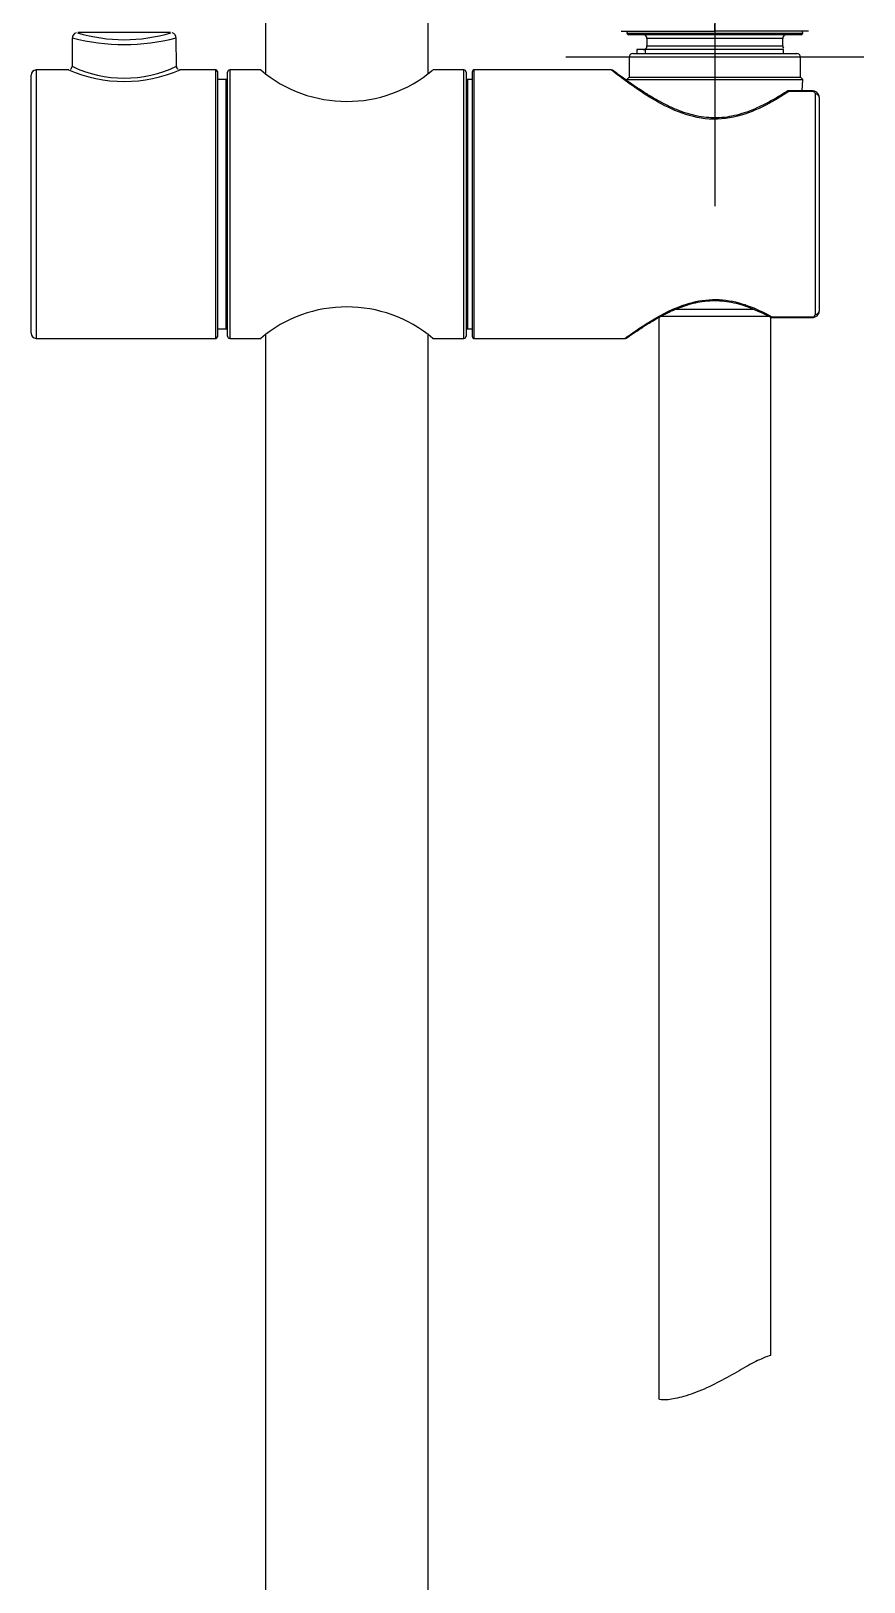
# Model space of a CAD drawing. Header units: millimetres. Extents: x -60 to 7633, y -2614 to 2146.
# Drawn here: x 2924.9 to 3036.6, y 671.6 to 879.6 of the extents above; entities that cross this region are included whole.
import ezdxf
from ezdxf.lldxf.tags import DXFTag

# ---------------------------------------------------------------- set-up
doc = ezdxf.new("R2010")
doc.units = ezdxf.units.MM
doc.layers.get('0').update_dxf_attribs({"color": 250})
tags = doc.linetypes.add('CENTER2', pattern=[28.575, 19.05, -3.175, 3.175, -3.175]).pattern_tags.tags
tags[10:11] = [DXFTag(74, 4), DXFTag(75, 0), DXFTag(340, '0'), DXFTag(46, 0.0), DXFTag(50, 0.0), DXFTag(44, 0.0), DXFTag(45, 0.0)]
tags[8:9] = [DXFTag(74, 4), DXFTag(75, 0), DXFTag(340, '0'), DXFTag(46, 0.0), DXFTag(50, 0.0), DXFTag(44, 0.0), DXFTag(45, 0.0)]
tags[6:7] = [DXFTag(74, 4), DXFTag(75, 0), DXFTag(340, '0'), DXFTag(46, 0.0), DXFTag(50, 0.0), DXFTag(44, 0.0), DXFTag(45, 0.0)]
tags[4:5] = [DXFTag(74, 4), DXFTag(75, 0), DXFTag(340, '0'), DXFTag(46, 0.0), DXFTag(50, 0.0), DXFTag(44, 0.0), DXFTag(45, 0.0)]

msp = doc.modelspace()

# ---------------------------------------------------------------- linework, layer by layer
at = {"linetype": 'Continuous'}
for p, q in [((2956.34, 1859.67), (2956.34, 873.97)), ((2978.14, 873.97), (2978.14, 1001.25)), ((3016.59, 879.6), (3016.59, 880.55)), ((2930.43, 878.67), (2930.4, 874.85)), ((2943.59, 879.38), (2931.19, 879.38)), ((2944.39, 874.84), (2944.35, 878.67)), ((3004.05, 879.6), (3016.59, 879.6)), ((3004.83, 879.6), (3004.8, 879.28)), ((3028.18, 879.1), (3005.01, 879.1)), ((3025.69, 878.6), (3007.49, 878.6)), ((3007.49, 878.6), (3007.49, 877.6)), ((3029.14, 879.6), (3016.59, 879.6)), ((3025.69, 877.6), (3025.69, 878.6)), ((3028.38, 879.28), (3028.36, 879.6)), ((3028.09, 876.1), (3005.09, 876.1)), ((3005.09, 876.1), (3005.09, 873.4)), ((3005.59, 876.6), (3027.59, 876.6)), ((3025.79, 877.1), (3006.11, 877.1)), ((3006.11, 877.1), (3006.11, 876.6)), ((3007.28, 876.6), (3007.28, 877.1)), ((3007.49, 877.6), (3025.69, 877.6)), ((3025.79, 876.6), (3025.79, 877.1)), ((3028.09, 873.4), (3028.09, 876.1)), ((2924.89, 839.08), (2924.89, 873.68)), ((2925.59, 874.38), (2925.59, 838.38)), ((2929.97, 874.38), (2925.59, 874.38)), ((2949.69, 874.38), (2944.81, 874.38)), ((2949.69, 838.38), (2949.69, 874.38)), ((2949.89, 874.18), (2949.89, 838.58)), ((2951.24, 838.68), (2951.24, 874.08)), ((2951.54, 874.38), (2951.54, 838.38)), ((2955.7, 874.38), (2951.54, 874.38)), ((2982.94, 874.38), (2978.79, 874.38)), ((2982.94, 838.38), (2982.94, 874.38)), ((2983.24, 874.08), (2983.24, 838.68)), ((2984.09, 838.58), (2984.09, 874.18)), ((2984.29, 874.38), (2984.29, 838.38)), ((3002.72, 874.38), (2984.29, 874.38)), ((2951.04, 873.08), (2949.89, 873.08)), ((2951.04, 839.68), (2951.04, 873.08)), ((2983.44, 873.08), (2983.44, 839.68)), ((2984.09, 873.08), (2983.44, 873.08)), ((3005.09, 873.4), (3004.79, 873.1)), ((3004.79, 873.1), (3028.39, 873.1)), ((3004.79, 873.1), (3004.8, 872.95)), ((3005.09, 873.4), (3028.09, 873.4)), ((3026.52, 871.5), (3026.52, 871.58)), ((3029.59, 871.58), (3026.52, 871.58)), ((3028.39, 873.1), (3028.09, 873.4)), ((3028.31, 871.58), (3028.39, 873.1)), ((3029.59, 871.5), (3029.59, 871.58)), ((3029.59, 871.5), (3026.52, 871.5)), ((3030.09, 841.61), (3030.09, 871.15)), ((3030.59, 870.74), (3030.59, 842.02)), ((3009.09, 841.19), (3009.09, 696.25)), ((3023.94, 841.3), (3009.23, 841.3)), ((3011.37, 842.3), (3021.85, 842.3)), ((3024.09, 701.98), (3024.09, 841.21)), ((3024.25, 841.26), (3029.59, 841.26)), ((3024.25, 841.18), (3024.25, 841.26)), ((3024.25, 841.18), (3029.59, 841.18)), ((3029.59, 841.26), (3029.59, 841.18)), ((2925.59, 838.38), (2949.69, 838.38)), ((2949.89, 839.68), (2951.04, 839.68)), ((2951.54, 838.38), (2955.7, 838.38)), ((2956.34, 838.79), (2956.34, 432.08)), ((2978.14, 432.08), (2978.14, 838.79)), ((2978.79, 838.38), (2982.94, 838.38)), ((2983.44, 839.68), (2984.09, 839.68)), ((2984.29, 838.38), (3004.58, 838.38))]:
    msp.add_line(p, q, dxfattribs=at)
at = {"linetype": 'CENTER2'}
for p, q in [((3016.59, 896.1), (3016.59, 856.1)), ((3036.59, 876.1), (2996.59, 876.1))]:
    msp.add_line(p, q, dxfattribs=at)
at = {"linetype": 'Continuous'}
for centre, radius, start, end in [((2937.39, 905.17), 27.38, 255.2702, 284.7289), ((2931.12, 878.7), 0.679, 104.2533, 181.5545), ((2937.39, 899.98), 21.54, 253.1105, 286.8846), ((2943.66, 878.68), 0.689, 357.4259, 75.9857), ((3005.01, 879.3), 0.2, 175.55, 270.0008), ((3006.99, 878.6), 0.5, 0, 90), ((3026.19, 878.6), 0.5, 90, 180), ((3028.18, 879.3), 0.2, 269.998, 5.7216), ((3005.59, 876.1), 0.5, 90, 180), ((3006.99, 877.6), 0.5, 270, 0), ((3026.19, 877.6), 0.5, 180, 219.0478), ((3027.59, 876.1), 0.5, 0, 90), ((2925.59, 873.68), 0.7, 90, 180), ((2937.39, 891.67), 18.84, 246.5602, 293.4398), ((2929.94, 874.85), 0.451, 302.2332, 0.4976), ((2937.39, 889.38), 16.1, 244.2526, 295.7474), ((2944.83, 874.85), 0.437, 179.5805, 238.6008), ((2949.69, 874.18), 0.2, 0, 90), ((2951.54, 874.08), 0.3, 90, 180), ((2967.24, 888.07), 17.91, 229.8448, 309.9941), ((2982.94, 874.08), 0.3, 0, 90), ((2984.29, 874.18), 0.2, 90, 180), ((3002.7, 873.88), 0.5, 52.6966, 87.7373), ((2951.04, 873.28), 0.2, 270, 0), ((2983.44, 873.28), 0.2, 180, 270), ((3026.52, 871.08), 0.5, 90, 122.7788), ((2967.24, 824.69), 17.91, 49.8447, 130.1552), ((3024.25, 841.68), 0.5, 241.4304, 270), ((2925.59, 839.08), 0.7, 180, 270), ((2949.69, 838.58), 0.2, 270, 0), ((2951.04, 839.48), 0.2, 0, 90), ((2951.54, 838.68), 0.3, 180, 270), ((2982.94, 838.68), 0.3, 270, 0), ((2983.44, 839.48), 0.2, 90, 180), ((2984.29, 838.58), 0.2, 180, 270)]:
    msp.add_arc(centre, radius, start, end, dxfattribs=at)
for centre, major_axis, ratio, start_param, end_param in [((3026.52, 871.08), (0.271, -0.42), 0.642098, 2.354767, 3.158085), ((3030.09, 870.74), (0.5, 0), 0.820652, 0, 1.570796), ((3024.25, 841.68), (0.239, 0.439), 0.594759, 3.115649, 3.141593), ((3024.25, 841.68), (0.239, 0.439), 0.594759, 3.141593, 3.882931), ((3030.09, 842.02), (0.5, 0), 0.820652, 4.712389, 6.283185)]:
    msp.add_ellipse(centre, major_axis=major_axis, ratio=ratio, start_param=start_param, end_param=end_param, dxfattribs=at)
for points, knots in [([(3004.81, 879.31), (3004.81, 879.31), (3004.81, 879.31), (3004.81, 879.31), (3005.12, 879.31), (3006.29, 879.31), (3007.17, 879.31), (3009.35, 879.3), (3010.64, 879.3), (3013.51, 879.3), (3015.04, 879.3), (3016.59, 879.3)], [0, 0, 0, 0, 0.000091, 0.000091, 0.250068, 0.250068, 0.500045, 0.500045, 0.750023, 0.750023, 1, 1, 1, 1]), ([(3016.59, 879.3), (3019.71, 879.3), (3022.75, 879.3), (3026.02, 879.31), (3026.89, 879.31), (3028.08, 879.31), (3028.38, 879.31), (3028.38, 879.31)], [0, 0, 0, 0, 0.5004059, 0.5004059, 0.7506089, 0.7506089, 1, 1, 1, 1]), ([(3026.52, 871.5), (3025.59, 870.88), (3024.57, 870.25), (3022.26, 869.06), (3020.99, 868.51), (3018.23, 867.81), (3016.75, 867.68), (3013.87, 868), (3012.49, 868.43), (3008.77, 870.01), (3006.69, 871.44), (3004.41, 873.07), (3003.79, 873.54), (3002.94, 874.2), (3002.71, 874.38), (3002.7, 874.38), (3002.7, 874.38), (3002.7, 874.38)], [0, 0, 0, 0, 0.124953, 0.124953, 0.249905, 0.249905, 0.374858, 0.374858, 0.499811, 0.499811, 0.749716, 0.749716, 0.874669, 0.874669, 0.999622, 0.999622, 1, 1, 1, 1]), ([(3026.24, 871.49), (3025.85, 871.24), (3025.13, 870.79), (3023.77, 870.01), (3022.35, 869.31), (3020.92, 868.73), (3019.57, 868.32), (3018.21, 868.04), (3016.82, 867.92), (3015.43, 867.99), (3014.08, 868.2), (3012.73, 868.57), (3011.38, 869.07), (3010.01, 869.7), (3008.66, 870.43), (3007.36, 871.22), (3006.17, 871.99), (3005.15, 872.7), (3004.35, 873.27), (3003.74, 873.72), (3003.31, 874.04), (3003.05, 874.24), (3003.02, 874.27), (3003.01, 874.28)], [0, 0, 0, 0, 0.04871, 0.103943, 0.159422, 0.206055, 0.24865, 0.288932, 0.331378, 0.371759, 0.411898, 0.453966, 0.498379, 0.546911, 0.599078, 0.654509, 0.710611, 0.765714, 0.818444, 0.863567, 0.911564, 0.958329, 1, 1, 1, 1]), ([(3030.58, 870.74), (3030.58, 870.79), (3030.59, 870.92), (3030.48, 871.16), (3030.27, 871.39), (3029.97, 871.53), (3029.71, 871.59), (3029.59, 871.58), (3029.59, 871.58)], [0, 0, 0, 0, 0.08564, 0.307593, 0.522804, 0.753293, 0.999315, 1, 1, 1, 1]), ([(3030.09, 871.15), (3030.09, 871.19), (3030.08, 871.23), (3030.04, 871.31), (3030.01, 871.35), (3029.92, 871.42), (3029.87, 871.44), (3029.74, 871.48), (3029.67, 871.5), (3029.59, 871.5)], [0, 0, 0, 0, 0.25, 0.25, 0.5, 0.5, 0.75, 0.75, 1, 1, 1, 1]), ([(3004.54, 838.38), (3004.54, 838.38), (3004.7, 838.5), (3005.34, 838.96), (3005.81, 839.29), (3007.57, 840.48), (3009.21, 841.53), (3012.2, 842.81), (3013.3, 843.19), (3015.63, 843.61), (3016.88, 843.65), (3019.25, 843.35), (3020.39, 843.02), (3022.46, 842.21), (3023.4, 841.74), (3024.25, 841.26)], [0, 0, 0, 0, 0.124199, 0.124199, 0.249314, 0.249314, 0.499542, 0.499542, 0.624657, 0.624657, 0.749771, 0.749771, 0.874886, 0.874886, 1, 1, 1, 1]), ([(3004.83, 838.47), (3004.83, 838.47), (3004.84, 838.48), (3004.87, 838.5), (3005.04, 838.62), (3005.4, 838.88), (3005.94, 839.25), (3006.64, 839.72), (3007.52, 840.28), (3008.56, 840.91), (3009.77, 841.57), (3011.06, 842.19), (3012.37, 842.71), (3013.64, 843.09), (3014.93, 843.35), (3016.24, 843.47), (3017.56, 843.43), (3018.86, 843.25), (3020.13, 842.93), (3021.39, 842.49), (3022.63, 841.95), (3023.54, 841.5), (3023.94, 841.28), (3024, 841.24)], [0, 0, 0, 0, 0.003947, 0.030991, 0.081939, 0.134856, 0.189539, 0.245867, 0.303752, 0.364019, 0.425773, 0.488368, 0.541674, 0.59142, 0.637234, 0.685667, 0.732461, 0.779306, 0.826727, 0.877571, 0.932321, 0.991205, 1, 1, 1, 1]), ([(3029.59, 841.19), (3029.61, 841.18), (3029.74, 841.18), (3030.01, 841.24), (3030.31, 841.4), (3030.51, 841.65), (3030.6, 841.88), (3030.59, 841.99), (3030.58, 842.01)], [0, 0, 0, 0, 0.039748, 0.267479, 0.515311, 0.741437, 0.954408, 1, 1, 1, 1]), ([(3029.59, 841.26), (3029.67, 841.26), (3029.74, 841.27), (3029.87, 841.31), (3029.92, 841.34), (3030.05, 841.44), (3030.09, 841.52), (3030.09, 841.61)], [0, 0, 0, 0, 0.25, 0.25, 0.5, 0.5, 1, 1, 1, 1]), ([(3004.58, 838.38), (3004.61, 838.38), (3004.65, 838.39), (3004.72, 838.41), (3004.77, 838.44), (3004.8, 838.45), (3004.82, 838.46), (3004.82, 838.47), (3004.82, 838.47), (3004.83, 838.47), (3004.83, 838.47), (3004.83, 838.47), (3004.84, 838.48), (3004.86, 838.49)], [0, 0, 0, 0, 0.066746, 0.142032, 0.197855, 0.23255, 0.242398, 0.249222, 0.257099, 0.270407, 0.301874, 0.425017, 1, 1, 1, 1]), ([(3024.09, 701.99), (3024.09, 701.98), (3024.09, 701.98), (3024.05, 701.97), (3023.79, 701.91), (3022.91, 701.57), (3022.29, 701.28), (3020.86, 700.52), (3020.06, 700.05), (3017.5, 698.59), (3015.59, 697.57), (3012.85, 696.58), (3012, 696.35), (3010.56, 696.06), (3009.98, 696), (3009.27, 696.02), (3009.09, 696.08), (3009.09, 696.21)], [0, 0, 0, 0, 0.011497, 0.011497, 0.136435, 0.136435, 0.261374, 0.261374, 0.386312, 0.386312, 0.636189, 0.636189, 0.761127, 0.761127, 0.886066, 0.886066, 1, 1, 1, 1])]:
    msp.add_open_spline(points, degree=3, knots=knots, dxfattribs=at)

doc.saveas('drawing.dxf')
